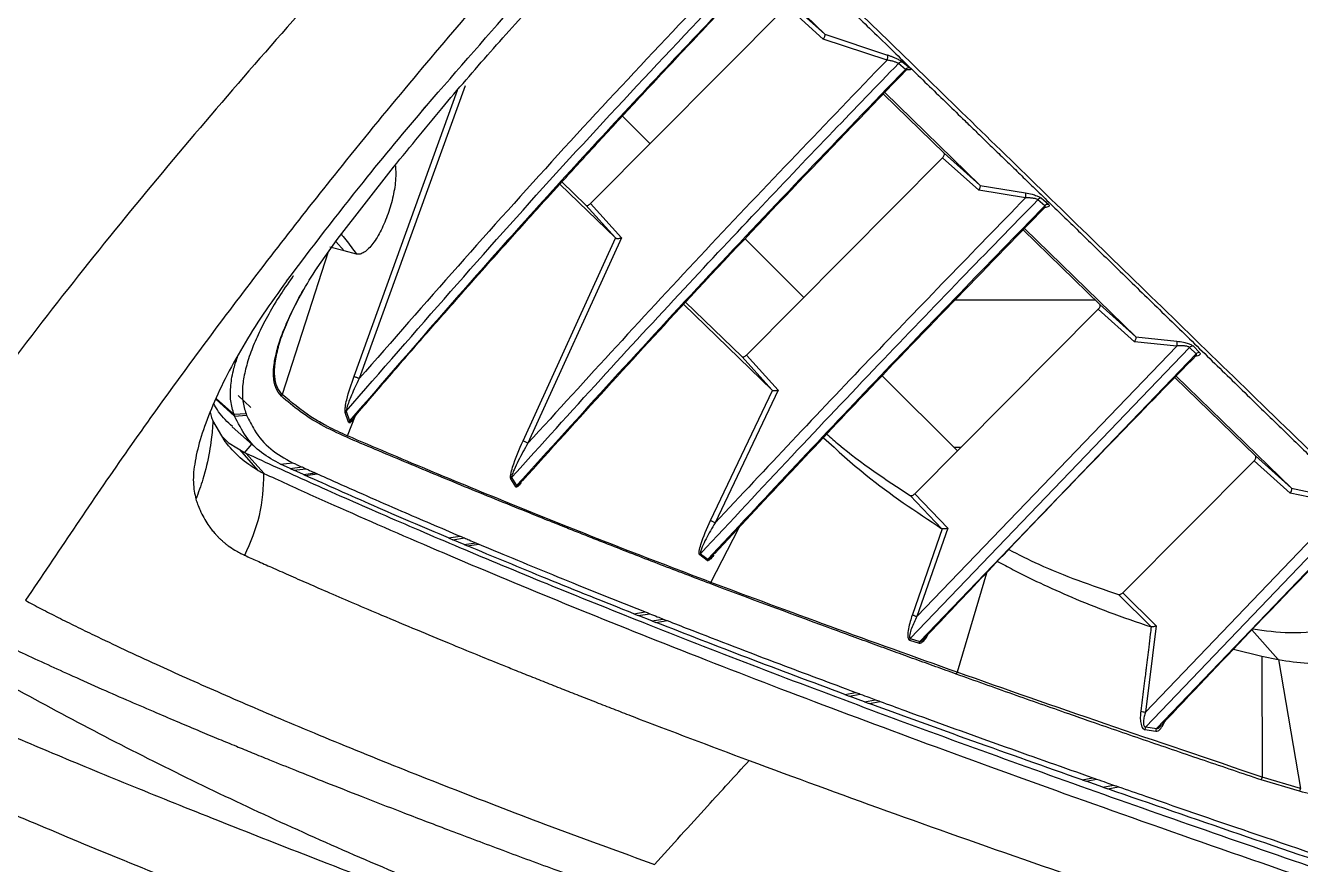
# Model space of a CAD drawing. Extents: x 943 to 1030, y 781 to 934.
# Drawn here: x 954.09 to 959.68, y 870.65 to 874.33 of the extents above; entities that cross this region are included whole.
import ezdxf

# ---------------------------------------------------------------- set-up
doc = ezdxf.new("R2010")
doc.units = 0
doc.header["$MEASUREMENT"] = 0
doc.layers.add('1', color=4, linetype='Continuous')

# ---------------------------------------------------------------- blocks, each defined once
blk = doc.blocks.new('AIRA')
at = {"layer": '1', "color": 3, "linetype": 'Continuous', "lineweight": 25}
for p, q in [((14.1307, 71.4051), (14.417, 71.1261)), ((13.3901, 70.3824), (14.2504, 71.2485)), ((14.2504, 71.2485), (14.4108, 71.1049)), ((14.417, 71.1261), (14.2571, 71.2692)), ((14.6905, 71.0121), (14.4108, 71.1049)), ((14.417, 71.1261), (14.6931, 71.0345)), ((14.7715, 70.9717), (14.7409, 70.9972)), ((14.7601, 71.0033), (14.7906, 70.9779)), ((12.3521, 69.6248), (12.8062, 70.8805)), ((12.8389, 70.8996), (12.3751, 69.6142)), ((14.9406, 70.6043), (14.6747, 70.8629)), ((14.6808, 70.8693), (15.0984, 70.4627)), ((13.5294, 70.7665), (13.651, 70.6449)), ((15.0984, 70.4627), (14.9406, 70.6043)), ((14.0737, 69.7173), (14.934, 70.5835)), ((14.934, 70.5835), (15.0932, 70.4408)), ((12.2774, 70.2241), (12.5254, 70.5422)), ((13.4987, 70.2314), (13.2555, 70.468)), ((13.2642, 70.4776), (13.3693, 70.3753)), ((15.2979, 70.4071), (15.0932, 70.4408)), ((15.0984, 70.4627), (15.0991, 70.4619)), ((15.0991, 70.4619), (15.2983, 70.4292)), ((13.3901, 70.3824), (13.526, 70.2312)), ((15.3825, 70.3725), (15.3524, 70.3991)), ((15.3687, 70.4057), (15.3987, 70.3791)), ((13.3693, 70.3753), (13.4987, 70.2314)), ((15.6242, 69.9393), (15.2874, 70.2669)), ((15.2934, 70.2731), (15.7817, 69.7979)), ((12.1898, 70.1001), (12.2774, 70.2241)), ((12.3082, 70.1755), (12.2719, 70.2164)), ((13.0936, 69.3411), (13.4999, 70.2306)), ((13.526, 70.2312), (13.1149, 69.3299)), ((13.4999, 70.2306), (13.4987, 70.2314)), ((14.0694, 70.2265), (14.3253, 69.9706)), ((12.2391, 70.1699), (12.037, 69.5441)), ((12.3082, 70.1755), (12.2459, 70.1911)), ((12.3633, 70.1605), (12.3082, 70.1755)), ((14.1859, 69.563), (13.7982, 69.9401)), ((13.8069, 69.9496), (14.0529, 69.7104)), ((14.9909, 69.9593), (15.6036, 69.9593)), ((15.7817, 69.7979), (15.6242, 69.9393)), ((14.8128, 69.1082), (15.6176, 69.9185)), ((15.6176, 69.9185), (15.7768, 69.7756)), ((15.9627, 69.7567), (15.7768, 69.7756)), ((15.7817, 69.7979), (15.7825, 69.7968)), ((15.7825, 69.7968), (15.9623, 69.7785)), ((14.0529, 69.7104), (14.1859, 69.563)), ((14.0737, 69.7173), (14.2129, 69.5629)), ((14.7928, 68.4735), (16.0181, 69.7507)), ((15.9627, 69.7567), (14.8217, 68.5695)), ((16.0466, 69.7222), (14.8346, 68.4594)), ((16.0466, 69.7222), (16.0181, 69.7507)), ((16.0335, 69.7571), (16.0621, 69.7286)), ((14.6697, 69.6262), (14.9996, 69.2963)), ((16.3078, 69.2742), (15.9534, 69.619)), ((15.9594, 69.6251), (16.4651, 69.1333)), ((11.8987, 69.4876), (11.8435, 69.5403)), ((13.9161, 68.991), (14.1875, 69.562)), ((14.2129, 69.5629), (13.9361, 68.9804)), ((14.1875, 69.562), (14.1859, 69.563)), ((11.7452, 69.523), (11.828, 69.4496)), ((11.8254, 69.4561), (11.7466, 69.526)), ((11.7204, 69.466), (11.7272, 69.4433)), ((11.7862, 69.338), (11.7328, 69.4295)), ((11.8782, 69.4595), (11.8254, 69.4561)), ((11.8254, 69.4561), (11.828, 69.4496)), ((11.828, 69.4496), (11.8809, 69.4531)), ((11.8782, 69.4595), (11.8809, 69.4531)), ((12.3178, 69.4712), (12.3134, 69.4655)), ((12.3281, 69.4225), (12.3134, 69.4655)), ((12.3178, 69.4712), (12.3324, 69.428)), ((12.3231, 69.3625), (12.3588, 69.4518)), ((11.818, 69.4021), (11.9314, 69.3016)), ((11.8047, 69.3291), (11.7742, 69.3585)), ((11.8716, 69.2886), (11.8047, 69.3291)), ((11.8716, 69.2886), (11.9043, 69.3257)), ((11.8493, 69.3021), (11.93, 69.2111)), ((11.8782, 69.2855), (11.8716, 69.2886)), ((11.8784, 69.2854), (11.9558, 69.198)), ((14.9836, 69.3123), (15.0154, 69.3123)), ((16.4651, 69.1333), (16.3078, 69.2742)), ((12.03, 69.2376), (12.082, 69.2448)), ((12.0718, 69.2186), (12.03, 69.2376)), ((12.0718, 69.2186), (12.1238, 69.2258)), ((12.0718, 69.2186), (12.0882, 69.2113)), ((12.0882, 69.2113), (12.1401, 69.2184)), ((12.1298, 69.1925), (12.0882, 69.2113)), ((15.7256, 68.674), (16.3012, 69.2535)), ((16.3012, 69.2535), (16.4598, 69.1114)), ((12.1298, 69.1925), (12.1817, 69.1997)), ((12.1298, 69.1925), (12.139, 69.1883)), ((12.139, 69.1883), (12.1909, 69.1955)), ((13.0436, 69.1792), (13.04, 69.1744)), ((13.0614, 69.1392), (13.04, 69.1744)), ((13.0436, 69.1792), (13.065, 69.1439)), ((14.7926, 69.1006), (14.9317, 68.9547)), ((14.9571, 68.9566), (14.8128, 69.1082)), ((16.6962, 69.0606), (16.4598, 69.1114)), ((16.4651, 69.1333), (16.4657, 69.1325)), ((16.4657, 69.1325), (16.6976, 69.0826)), ((16.6962, 69.0606), (15.8242, 68.1501)), ((15.8256, 68.0845), (16.747, 69.0477)), ((16.7736, 69.0178), (15.8733, 68.0771)), ((12.7671, 68.9143), (12.8184, 68.9217)), ((13.9173, 68.7192), (14.0397, 68.9579)), ((14.9332, 68.9541), (14.8018, 68.5776)), ((14.9571, 68.9566), (14.8217, 68.5695)), ((14.9332, 68.9541), (14.9317, 68.9547)), ((12.7671, 68.9143), (12.785, 68.9067)), ((12.785, 68.9067), (12.8362, 68.9142)), ((12.8357, 68.8853), (12.785, 68.9067)), ((12.8357, 68.8853), (12.8869, 68.8928)), ((12.8357, 68.8853), (12.8485, 68.8799)), ((12.8485, 68.8799), (12.8997, 68.8874)), ((13.8725, 68.845), (13.8692, 68.84)), ((13.9007, 68.8153), (13.8692, 68.84)), ((13.8725, 68.845), (13.9041, 68.8204)), ((15.1265, 68.7598), (14.9982, 68.3248)), ((15.7067, 68.6657), (15.8496, 68.5237)), ((15.872, 68.5281), (15.7256, 68.674)), ((13.5798, 68.5815), (13.6301, 68.5893)), ((13.5798, 68.5815), (13.599, 68.5739)), ((13.599, 68.5739), (13.6492, 68.5817)), ((13.6584, 68.5504), (13.599, 68.5739)), ((13.6584, 68.5504), (13.7085, 68.5583)), ((13.6584, 68.5504), (13.6757, 68.5437)), ((13.6757, 68.5437), (13.7257, 68.5516)), ((15.872, 68.5281), (15.8242, 68.1501)), ((16.2908, 68.5103), (16.4067, 68.3805)), ((14.7892, 68.4661), (14.8309, 68.4519)), ((14.7928, 68.4735), (14.8346, 68.4594)), ((16.2104, 68.4257), (16.3357, 68.3949)), ((16.3357, 68.3949), (16.3367, 67.8645)), ((16.3357, 68.3949), (16.4067, 68.3805)), ((16.4089, 68.3801), (16.4067, 68.3805)), ((16.4089, 68.3801), (16.5048, 67.8147)), ((14.5054, 68.2273), (14.554, 68.2358)), ((14.5054, 68.2273), (14.5246, 68.2202)), ((14.5246, 68.2202), (14.5732, 68.2287)), ((14.5922, 68.1952), (14.5246, 68.2202)), ((14.5922, 68.1952), (14.6406, 68.2038)), ((14.5922, 68.1952), (14.6122, 68.1879)), ((14.6122, 68.1879), (14.6606, 68.1964)), ((15.8256, 68.0845), (15.8733, 68.0771)), ((15.8898, 68.0881), (15.8943, 68.0933)), ((15.8218, 68.0728), (15.8695, 68.0653)), ((15.5468, 67.852), (15.5933, 67.8614)), ((16.5048, 67.8147), (16.3367, 67.8645)), ((15.5468, 67.852), (15.5637, 67.8461)), ((15.5637, 67.8461), (15.6101, 67.8555)), ((15.6381, 67.82), (15.5637, 67.8461)), ((15.6381, 67.82), (15.6844, 67.8295)), ((15.6381, 67.82), (15.6595, 67.8125)), ((15.6595, 67.8125), (15.7057, 67.822)), ((16.501, 67.8019), (16.3325, 67.852))]:
    blk.add_line(p, q, dxfattribs=at)
at = {"layer": '1', "color": 3, "linetype": 'Continuous', "lineweight": 25, "flags": 128}
blk.add_lwpolyline([(12.2774, 70.2241), (12.2781, 70.2239), (12.2785, 70.224), (12.2787, 70.2243), (12.2787, 70.2248), (12.2786, 70.225)], dxfattribs=at)
at = {"layer": '1', "color": 3, "linetype": 'Continuous', "lineweight": 25}
for centre, radius, start, end in [((14.7557, 70.9842), 0.0196, 76.9789, 138.7384), ((14.7863, 70.9587), 0.0197, 77.4109, 138.719), ((15.3674, 70.3853), 0.0204, 86.4012, 137.4847), ((15.3975, 70.3587), 0.0204, 86.7162, 137.446), ((15.9098, 69.7667), 0.0538, 349.2492, 12.6361), ((16.0332, 69.7362), 0.0209, 89.3585, 136.2962), ((16.0618, 69.7077), 0.0209, 89.2438, 136.2543), ((12.0173, 69.5499), 0.0205, 320.6415, 343.7486), ((12.3454, 69.4134), 0.0196, 131.8443, 152.5057), ((12.303, 69.3689), 0.0211, 322.5157, 342.2559), ((13.8966, 68.7273), 0.0223, 322.5043, 338.4795), ((14.8112, 68.4599), 0.0229, 143.4131, 164.1206), ((14.9756, 68.3304), 0.0232, 323.6654, 345.9705), ((15.8293, 68.2272), 0.0773, 250.6811, 266.2607), ((15.845, 68.0718), 0.0233, 146.8503, 177.5308), ((15.8928, 68.0644), 0.0233, 146.8895, 177.9776), ((16.3122, 67.8658), 0.0245, 325.8243, 357.0714), ((16.4798, 67.8152), 0.025, 327.8534, 358.8775)]:
    blk.add_arc(centre, radius, start, end, dxfattribs=at)
for points, knots in [([(16.7635, 77.6975), (16.438, 77.4073), (15.787, 76.8269), (14.8258, 75.9334), (13.8771, 75.0243), (12.943, 74.0988), (12.0242, 73.1586), (11.1221, 72.2041), (10.236, 71.2375), (9.661, 70.5833), (9.3735, 70.2562)], [0, 0, 0, 0, 0.125, 0.25, 0.375, 0.5, 0.625, 0.75, 0.875, 1, 1, 1, 1]), ([(17.9126, 76.6519), (17.5918, 76.4092), (16.9535, 75.9263), (16.0442, 75.1453), (15.1613, 74.3457), (14.3049, 73.5215), (13.474, 72.6841), (12.6644, 71.8362), (11.8848, 70.9679), (11.1301, 70.0685), (10.6622, 69.4397), (10.4269, 69.1234)], [0, 0, 0, 0, 0.113392, 0.225638, 0.337341, 0.448782, 0.560233, 0.669481, 0.778832, 0.888788, 1, 1, 1, 1]), ([(18.3969, 76.174), (18.2652, 76.0854), (17.9989, 75.9062), (17.6017, 75.6241), (17.2018, 75.3284), (16.8001, 75.0184), (16.4085, 74.7031), (15.9602, 74.3274), (15.4514, 73.88), (14.8696, 73.339), (14.355, 72.834), (13.9157, 72.3844), (13.5603, 72.0082), (13.2221, 71.6376), (12.9012, 71.2732), (12.5878, 70.9043), (12.2149, 70.4484), (11.7912, 69.9015), (11.3335, 69.273), (11.0502, 68.8492), (10.9105, 68.6404)], [0, 0, 0, 0, 0.044709, 0.090349, 0.13691, 0.184379, 0.232745, 0.277954, 0.348418, 0.422679, 0.500679, 0.550525, 0.598903, 0.645795, 0.691185, 0.735062, 0.781563, 0.856423, 0.929252, 1, 1, 1, 1]), ([(18.517, 69.9785), (18.4803, 70.0143), (18.4139, 70.0793), (18.3262, 70.1651), (18.2596, 70.2301), (18.2137, 70.2749), (18.1866, 70.3014), (18.1612, 70.3261), (18.131, 70.3557), (18.091, 70.3947), (18.0513, 70.4335), (18.0061, 70.4775), (17.959, 70.5235), (17.9068, 70.5744), (17.8519, 70.6279), (17.7892, 70.6891), (17.7229, 70.7538), (17.6456, 70.8291), (17.5612, 70.9113), (17.4704, 70.9997), (17.3742, 71.0933), (17.278, 71.1869), (17.1805, 71.2817), (17.0842, 71.3754), (16.9874, 71.4695), (16.8868, 71.5673), (16.7857, 71.6654), (16.6778, 71.7701), (16.5673, 71.8774), (16.4559, 71.9854), (16.3468, 72.0911), (16.2401, 72.1943), (16.0719, 72.3571), (15.8427, 72.5784), (15.6631, 72.7511), (15.5716, 72.8391)], [0, 0, 0, 0, 0.031102, 0.056282, 0.075541, 0.088878, 0.096293, 0.099337, 0.111164, 0.122963, 0.134733, 0.146474, 0.1633, 0.177064, 0.193684, 0.213162, 0.234458, 0.254875, 0.284974, 0.313681, 0.340995, 0.377161, 0.406953, 0.436616, 0.472631, 0.504105, 0.538698, 0.576408, 0.616164, 0.655115, 0.695362, 0.734534, 0.772763, 0.884269, 1, 1, 1, 1]), ([(18.5107, 69.9593), (18.3649, 70.1024), (18.0732, 70.3886), (17.6624, 70.7907), (17.2689, 71.1745), (16.8932, 71.5391), (16.533, 71.8875), (16.1894, 72.2189), (15.8635, 72.5323), (15.666, 72.7218), (15.5672, 72.8166)], [0, 0, 0, 0, 0.124992, 0.249991, 0.374994, 0.500001, 0.625009, 0.750013, 0.875011, 1, 1, 1, 1]), ([(12.6693, 70.8112), (12.9466, 71.1298), (13.5013, 71.7671), (14.0916, 72.3715), (14.3868, 72.6738)], [0, 0, 0, 0, 0.499989, 1, 1, 1, 1]), ([(14.1447, 71.5539), (13.8431, 71.2366), (13.2398, 70.6021), (12.6634, 69.9435), (12.3751, 69.6142)], [0, 0, 0, 0, 0.49994, 1, 1, 1, 1]), ([(12.3178, 69.4712), (12.6224, 69.8215), (13.2316, 70.5221), (13.8715, 71.1955), (14.1914, 71.5321)], [0, 0, 0, 0, 0.500027, 1, 1, 1, 1]), ([(14.2219, 71.5071), (14.0066, 71.281), (13.576, 70.8286), (12.945, 70.1362), (12.5366, 69.6641), (12.3324, 69.428)], [0, 0, 0, 0, 0.333307, 0.666645, 1, 1, 1, 1]), ([(12.3488, 69.4402), (12.3983, 69.498), (12.4997, 69.6165), (12.6482, 69.7872), (12.7871, 69.9455), (12.9078, 70.0817), (13.0099, 70.1961), (13.0963, 70.2923), (13.1849, 70.3904), (13.2908, 70.507), (13.4265, 70.6553), (13.5895, 70.8318), (13.7801, 71.036), (13.9943, 71.263), (14.1458, 71.4211), (14.2238, 71.5024)], [0, 0, 0, 0, 0.082003, 0.167883, 0.243471, 0.308766, 0.36377, 0.408482, 0.44795, 0.505974, 0.578065, 0.664221, 0.76444, 0.878724, 1, 1, 1, 1]), ([(14.248, 71.5065), (14.2641, 71.491), (14.2976, 71.4585), (14.3514, 71.4065), (14.4107, 71.349), (14.476, 71.2858), (14.5473, 71.2167), (14.6288, 71.1376), (14.7129, 71.0561), (14.7976, 70.9739), (14.8767, 70.897), (14.9546, 70.8214), (15.0204, 70.7575), (15.0747, 70.7048), (15.1203, 70.6606), (15.1688, 70.6135), (15.2203, 70.5635), (15.275, 70.5105), (15.3584, 70.4296), (15.4698, 70.3215), (15.618, 70.1775), (15.7781, 70.0219), (15.951, 69.8535), (16.1265, 69.6826), (16.265, 69.5477), (16.3651, 69.4503), (16.4278, 69.3892), (16.4929, 69.3258), (16.5604, 69.26), (16.6304, 69.1919), (16.6881, 69.1356), (16.7326, 69.0922), (16.7704, 69.0554), (16.8209, 69.0061), (16.8897, 68.9391), (16.975, 68.856), (17.0771, 68.7563), (17.1519, 68.6835), (17.192, 68.6444)], [0, 0, 0, 0, 0.020725, 0.043459, 0.068203, 0.094956, 0.123719, 0.154491, 0.191833, 0.221797, 0.251605, 0.281257, 0.308509, 0.323986, 0.340419, 0.35781, 0.376156, 0.395459, 0.415718, 0.463883, 0.511317, 0.567458, 0.624789, 0.681766, 0.736941, 0.755717, 0.775071, 0.795005, 0.815518, 0.83661, 0.858281, 0.867298, 0.876345, 0.891857, 0.911979, 0.93671, 0.96605, 1, 1, 1, 1]), ([(14.2705, 71.5111), (14.3687, 71.4157), (14.5652, 71.2251), (14.889, 70.9096), (15.2307, 70.5764), (15.5898, 70.2268), (15.9647, 69.8614), (16.3588, 69.4782), (16.7714, 69.0779), (17.0645, 68.7932), (17.211, 68.6508)], [0, 0, 0, 0, 0.124988, 0.249985, 0.374989, 0.499998, 0.625005, 0.750009, 0.875008, 1, 1, 1, 1]), ([(12.5254, 70.5422), (12.6002, 70.6339), (12.7435, 70.8099), (12.9632, 71.0649), (13.1096, 71.2263), (13.1829, 71.307)], [0, 0, 0, 0, 0.352414, 0.676106, 1, 1, 1, 1]), ([(14.417, 71.1261), (14.4174, 71.1252), (14.4181, 71.1234), (14.4171, 71.1181), (14.4147, 71.1117), (14.4122, 71.1073), (14.4108, 71.1049)], [0, 0, 0, 0, 0.251719, 0.500573, 0.73882, 1, 1, 1, 1]), ([(13.0436, 69.1792), (13.1735, 69.3234), (13.4237, 69.6014), (13.7901, 69.9979), (14.1305, 70.3607), (14.4443, 70.6903), (14.6453, 70.8983), (14.7409, 70.9972)], [0, 0, 0, 0, 0.234114, 0.451177, 0.651175, 0.834112, 1, 1, 1, 1]), ([(14.6905, 71.0121), (14.4241, 70.7354), (13.8911, 70.1817), (13.3736, 69.6138), (13.1149, 69.3299)], [0, 0, 0, 0, 0.499948, 1, 1, 1, 1]), ([(14.6905, 71.0121), (14.6909, 71.0134), (14.6918, 71.0159), (14.6931, 71.0207), (14.6941, 71.0261), (14.6942, 71.0305), (14.6938, 71.0332), (14.6933, 71.0341), (14.6931, 71.0345)], [0, 0, 0, 0, 0.136444, 0.266535, 0.5, 0.733465, 0.863556, 1, 1, 1, 1]), ([(14.7409, 70.9972), (14.7398, 70.9979), (14.7377, 70.9993), (14.7309, 71.0023), (14.7202, 71.0061), (14.7054, 71.01), (14.6955, 71.0114), (14.6905, 71.0121)], [0, 0, 0, 0, 0.1172156, 0.2380957, 0.4885226, 0.7447892, 1, 1, 1, 1]), ([(14.6931, 71.0345), (14.6974, 71.033), (14.7056, 71.0303), (14.7139, 71.0269), (14.7178, 71.0254)], [0, 0, 0, 0, 0.526912, 1, 1, 1, 1]), ([(14.7178, 71.0254), (14.7183, 71.0252), (14.7259, 71.0222), (14.7387, 71.0163), (14.7528, 71.0088), (14.7579, 71.005), (14.7601, 71.0033)], [0, 0, 0, 0, 0.026162, 0.422583, 0.746681, 1, 1, 1, 1]), ([(14.7715, 70.9717), (14.4825, 70.6714), (13.9043, 70.0707), (13.3448, 69.4529), (13.065, 69.1439)], [0, 0, 0, 0, 0.499975, 1, 1, 1, 1]), ([(13.0914, 69.1657), (13.3363, 69.4365), (13.8883, 70.0468), (14.4589, 70.6399), (14.7763, 70.9697)], [0, 0, 0, 0, 0.443821, 1, 1, 1, 1]), ([(14.7716, 70.9658), (14.7726, 70.9664), (14.7743, 70.9675), (14.7738, 70.9696), (14.7723, 70.971), (14.7715, 70.9717)], [0, 0, 0, 0, 0.409972, 0.708574, 1, 1, 1, 1]), ([(14.7906, 70.9779), (14.7924, 70.9761), (14.7958, 70.9725), (14.7933, 70.9695), (14.7863, 70.9689), (14.7795, 70.9693), (14.7757, 70.97), (14.7752, 70.9701)], [0, 0, 0, 0, 0.264439, 0.502114, 0.788799, 0.973968, 1, 1, 1, 1]), ([(12.0562, 70.042), (12.167, 70.1879), (12.3649, 70.4485), (12.5763, 70.7004), (12.6693, 70.8112)], [0, 0, 0, 0, 0.5599665, 1, 1, 1, 1]), ([(12.6672, 70.8114), (12.6642, 70.8079), (12.6583, 70.8009), (12.6524, 70.7939), (12.6495, 70.7904)], [0, 0, 0, 0, 0.499998, 1, 1, 1, 1]), ([(14.934, 70.5835), (14.9357, 70.5854), (14.9391, 70.5893), (14.9419, 70.5954), (14.9429, 70.6009), (14.9414, 70.6031), (14.9406, 70.6043)], [0, 0, 0, 0, 0.246023, 0.493961, 0.744396, 1, 1, 1, 1]), ([(12.5337, 70.5482), (12.5347, 70.5298), (12.5368, 70.4894), (12.5246, 70.4146), (12.5024, 70.3364), (12.4715, 70.2632), (12.4349, 70.2029), (12.4031, 70.1712), (12.3791, 70.159), (12.3686, 70.16), (12.3633, 70.1605)], [0, 0, 0, 0, 0.117067, 0.256337, 0.39978, 0.547328, 0.697317, 0.849186, 0.92483, 1, 1, 1, 1]), ([(12.5254, 70.5422), (12.5259, 70.5421), (12.5267, 70.5418), (12.5268, 70.5422), (12.5262, 70.5429), (12.5261, 70.543)], [0, 0, 0, 0, 0.458226, 0.935311, 1, 1, 1, 1]), ([(15.0991, 70.4619), (15.0992, 70.461), (15.0995, 70.4592), (15.0986, 70.4542), (15.0964, 70.4478), (15.0944, 70.4433), (15.0932, 70.4408)], [0, 0, 0, 0, 0.226459, 0.486424, 0.708728, 1, 1, 1, 1]), ([(13.3693, 70.3753), (13.3705, 70.3746), (13.3727, 70.3732), (13.3783, 70.3743), (13.3844, 70.3772), (13.3882, 70.3806), (13.3901, 70.3824)], [0, 0, 0, 0, 0.253018, 0.50495, 0.751696, 1, 1, 1, 1]), ([(13.8725, 68.845), (14.0058, 68.9882), (14.2647, 69.2664), (14.6456, 69.6678), (15.0055, 70.0427), (15.2393, 70.283), (15.3524, 70.3991)], [0, 0, 0, 0, 0.273503, 0.531333, 0.773495, 1, 1, 1, 1]), ([(15.2979, 70.4071), (15.0688, 70.1713), (14.6107, 69.6997), (14.1609, 69.2202), (13.9361, 68.9804)], [0, 0, 0, 0, 0.4999645, 1, 1, 1, 1]), ([(15.2979, 70.4071), (15.2983, 70.4096), (15.2991, 70.4143), (15.2995, 70.4208), (15.2994, 70.4262), (15.2987, 70.4282), (15.2983, 70.4292)], [0, 0, 0, 0, 0.265117, 0.5, 0.734883, 1, 1, 1, 1]), ([(15.3524, 70.3991), (15.3513, 70.3998), (15.349, 70.4013), (15.3417, 70.4038), (15.3299, 70.4061), (15.314, 70.4076), (15.3033, 70.4073), (15.2979, 70.4071)], [0, 0, 0, 0, 0.114007, 0.23251, 0.480975, 0.73901, 1, 1, 1, 1]), ([(15.2983, 70.4292), (15.308, 70.4274), (15.3251, 70.4241), (15.3468, 70.4172), (15.3614, 70.411), (15.3664, 70.4073), (15.3687, 70.4057)], [0, 0, 0, 0, 0.344175, 0.614013, 0.826356, 1, 1, 1, 1]), ([(15.3987, 70.3791), (15.3999, 70.3778), (15.4023, 70.3752), (15.4021, 70.3713), (15.3974, 70.3678), (15.3898, 70.3655), (15.383, 70.3652), (15.381, 70.3651)], [0, 0, 0, 0, 0.168579, 0.342818, 0.614788, 0.887154, 1, 1, 1, 1]), ([(15.3825, 70.3725), (15.1336, 70.1162), (14.6357, 69.6037), (14.1479, 69.0815), (13.9041, 68.8204)], [0, 0, 0, 0, 0.499983, 1, 1, 1, 1]), ([(13.9339, 68.8451), (14.1454, 69.0718), (14.624, 69.5846), (15.1128, 70.0879), (15.3855, 70.3686)], [0, 0, 0, 0, 0.442047, 1, 1, 1, 1]), ([(15.3808, 70.3646), (15.3821, 70.3656), (15.3844, 70.3673), (15.3846, 70.3701), (15.3832, 70.3717), (15.3825, 70.3725)], [0, 0, 0, 0, 0.40772, 0.708777, 1, 1, 1, 1]), ([(12.2935, 70.2512), (12.3009, 70.2421), (12.3254, 70.2119), (12.3478, 70.1817), (12.3633, 70.1605)], [0, 0, 0, 0, 0.302184, 1, 1, 1, 1]), ([(13.4999, 70.2306), (13.5011, 70.2302), (13.5036, 70.2295), (13.5099, 70.2293), (13.5177, 70.2298), (13.5231, 70.2307), (13.526, 70.2312)], [0, 0, 0, 0, 0.213537, 0.458639, 0.711745, 1, 1, 1, 1]), ([(12.0157, 69.7448), (12.0158, 69.7453), (12.0205, 69.7668), (12.0394, 69.818), (12.0741, 69.8996), (12.1234, 69.9947), (12.1668, 70.0637), (12.1898, 70.1001)], [0, 0, 0, 0, 0.0048956, 0.2298987, 0.4643241, 0.7174251, 1, 1, 1, 1]), ([(12.1898, 70.1001), (12.1903, 70.1003), (12.1914, 70.1006), (12.1921, 70.1016), (12.1922, 70.1031), (12.1916, 70.1044), (12.1913, 70.1051)], [0, 0, 0, 0, 0.251034, 0.505101, 0.756532, 1, 1, 1, 1]), ([(12.0562, 70.042), (12.0213, 69.9937), (11.9516, 69.8973), (11.8614, 69.7524), (11.7844, 69.6121), (11.723, 69.4793), (11.6784, 69.3571), (11.6519, 69.2485), (11.6429, 69.1544), (11.653, 69.1076), (11.6581, 69.0841)], [0, 0, 0, 0, 0.12428, 0.248247, 0.372115, 0.496165, 0.620695, 0.746003, 0.872376, 1, 1, 1, 1]), ([(12.0803, 70.0585), (12.0603, 70.0295), (12.0203, 69.9716), (11.9703, 69.8863), (11.9292, 69.805), (11.8968, 69.7266), (11.8743, 69.6534), (11.8615, 69.5809), (11.8611, 69.514), (11.8725, 69.4776), (11.8782, 69.4595)], [0, 0, 0, 0, 0.1104571, 0.2209407, 0.3311239, 0.4413678, 0.5632176, 0.6851605, 0.8424955, 1, 1, 1, 1]), ([(12.085, 70.065), (12.0845, 70.0644), (12.0837, 70.0632), (12.0821, 70.061), (12.081, 70.0594), (12.0803, 70.0585)], [0, 0, 0, 0, 0.280676, 0.56135, 1, 1, 1, 1]), ([(12.0201, 69.7515), (12.0201, 69.7516), (12.0249, 69.7747), (12.046, 69.8302), (12.0812, 69.9129), (12.1133, 69.9719), (12.1285, 69.9998)], [0, 0, 0, 0, 0.00033, 0.345823, 0.691104, 1, 1, 1, 1]), ([(15.6176, 69.9185), (15.6193, 69.9204), (15.6227, 69.9243), (15.6255, 69.9304), (15.6264, 69.936), (15.6249, 69.9382), (15.6242, 69.9393)], [0, 0, 0, 0, 0.245218, 0.492634, 0.743521, 1, 1, 1, 1]), ([(15.7825, 69.7968), (15.7826, 69.796), (15.7828, 69.7941), (15.7819, 69.7891), (15.7799, 69.7827), (15.7779, 69.7782), (15.7768, 69.7756)], [0, 0, 0, 0, 0.224117, 0.48317, 0.706063, 1, 1, 1, 1]), ([(15.9623, 69.7785), (15.972, 69.7772), (15.9894, 69.7749), (16.0114, 69.7688), (16.0263, 69.7628), (16.0313, 69.7589), (16.0335, 69.7571)], [0, 0, 0, 0, 0.34301, 0.612848, 0.825423, 1, 1, 1, 1]), ([(11.8254, 69.4561), (11.8196, 69.4752), (11.8085, 69.5117), (11.8098, 69.5812), (11.8203, 69.6481), (11.8363, 69.696), (11.8426, 69.7149)], [0, 0, 0, 0, 0.303336, 0.580606, 0.834977, 1, 1, 1, 1]), ([(12.0331, 69.5368), (12.0237, 69.5485), (12.0056, 69.571), (11.9974, 69.6225), (11.9999, 69.6795), (12.0106, 69.7236), (12.0157, 69.7448)], [0, 0, 0, 0, 0.2824347, 0.5422071, 0.7800413, 1, 1, 1, 1]), ([(12.037, 69.5441), (12.0286, 69.5543), (12.0118, 69.5745), (12.0021, 69.622), (12.0031, 69.6798), (12.0145, 69.7276), (12.0201, 69.7515)], [0, 0, 0, 0, 0.250208, 0.500375, 0.7504, 1, 1, 1, 1]), ([(14.0529, 69.7104), (14.054, 69.7097), (14.0563, 69.7083), (14.0618, 69.7093), (14.068, 69.7122), (14.0718, 69.7156), (14.0737, 69.7173)], [0, 0, 0, 0, 0.2550997, 0.5080984, 0.7535737, 1, 1, 1, 1]), ([(14.8593, 68.4785), (15.0334, 68.6626), (15.4266, 69.0783), (15.8258, 69.4884), (16.0482, 69.7169)], [0, 0, 0, 0, 0.442718, 1, 1, 1, 1]), ([(16.0181, 69.7507), (16.0171, 69.7515), (16.0149, 69.7531), (16.0075, 69.7556), (15.9954, 69.7575), (15.9791, 69.7582), (15.9682, 69.7572), (15.9627, 69.7567)], [0, 0, 0, 0, 0.11278, 0.230197, 0.477731, 0.736593, 1, 1, 1, 1]), ([(16.0437, 69.713), (16.0452, 69.7142), (16.0478, 69.7162), (16.0485, 69.7195), (16.0472, 69.7213), (16.0466, 69.7222)], [0, 0, 0, 0, 0.406819, 0.7094, 1, 1, 1, 1]), ([(16.0621, 69.7286), (16.0631, 69.7273), (16.0654, 69.7245), (16.0647, 69.7199), (16.0592, 69.7157), (16.0522, 69.7129), (16.0468, 69.7123), (16.0461, 69.7123)], [0, 0, 0, 0, 0.181097, 0.370289, 0.66527, 0.960287, 1, 1, 1, 1]), ([(12.3134, 69.4655), (12.3131, 69.4668), (12.3125, 69.4694), (12.3123, 69.4773), (12.3142, 69.4943), (12.3249, 69.5454), (12.3403, 69.5902), (12.3521, 69.6248)], [0, 0, 0, 0, 0.036245, 0.076484, 0.174703, 0.363425, 1, 1, 1, 1]), ([(12.3751, 69.6142), (12.3632, 69.5899), (12.3426, 69.548), (12.3241, 69.5001), (12.3177, 69.4761), (12.3178, 69.4721), (12.3178, 69.4712)], [0, 0, 0, 0, 0.514339, 0.889573, 0.974537, 1, 1, 1, 1]), ([(12.3751, 69.6142), (12.3738, 69.6146), (12.3713, 69.6153), (12.3665, 69.6171), (12.361, 69.6194), (12.3564, 69.6217), (12.3535, 69.6235), (12.3526, 69.6244), (12.3521, 69.6248)], [0, 0, 0, 0, 0.136703, 0.266941, 0.499996, 0.733056, 0.863295, 1, 1, 1, 1]), ([(12.3198, 69.3561), (12.2815, 69.3738), (12.2083, 69.4078), (12.1133, 69.4684), (12.0599, 69.514), (12.0331, 69.5368)], [0, 0, 0, 0, 0.352229, 0.675463, 1, 1, 1, 1]), ([(12.3231, 69.3625), (12.2937, 69.3758), (12.2593, 69.3915), (12.2066, 69.42), (12.1343, 69.4622), (12.0772, 69.5103), (12.037, 69.5441)], [0, 0, 0, 0, 0.268563, 0.314257, 0.516889, 1, 1, 1, 1]), ([(14.1875, 69.562), (14.1887, 69.5617), (14.1912, 69.5612), (14.1974, 69.5611), (14.2049, 69.5616), (14.2102, 69.5624), (14.2129, 69.5629)], [0, 0, 0, 0, 0.219555, 0.459519, 0.720358, 1, 1, 1, 1]), ([(11.8188, 69.4034), (11.7968, 69.4233), (11.7644, 69.4526), (11.7433, 69.4917), (11.7366, 69.5043)], [0, 0, 0, 0, 0.678744, 1, 1, 1, 1]), ([(11.7328, 69.4295), (11.7326, 69.4246), (11.7318, 69.4105), (11.7297, 69.3829), (11.7255, 69.3426), (11.7145, 69.2706), (11.6941, 69.1821), (11.6689, 69.1134), (11.6581, 69.0841)], [0, 0, 0, 0, 0.04192, 0.120359, 0.235264, 0.38663, 0.738334, 1, 1, 1, 1]), ([(11.7272, 69.4433), (11.7282, 69.4407), (11.73, 69.436), (11.7319, 69.4315), (11.7328, 69.4295)], [0, 0, 0, 0, 0.56, 1, 1, 1, 1]), ([(12.03, 69.2376), (12.0009, 69.2536), (11.9421, 69.2858), (11.8747, 69.3568), (11.8436, 69.4185), (11.828, 69.4496)], [0, 0, 0, 0, 0.327501, 0.660575, 1, 1, 1, 1]), ([(11.8809, 69.4531), (11.8917, 69.4309), (11.9195, 69.3743), (11.9823, 69.3001), (12.0486, 69.2633), (12.082, 69.2448)], [0, 0, 0, 0, 0.2427149, 0.6195599, 1, 1, 1, 1]), ([(12.3324, 69.428), (12.3325, 69.4274), (12.3328, 69.4262), (12.3342, 69.4258), (12.3359, 69.4265), (12.3372, 69.4274), (12.3379, 69.428)], [0, 0, 0, 0, 0.238404, 0.477717, 0.731254, 1, 1, 1, 1]), ([(12.3531, 69.4451), (12.3489, 69.4379), (12.3434, 69.4282), (12.3377, 69.4229), (12.3363, 69.4216)], [0, 0, 0, 0, 0.74771, 1, 1, 1, 1]), ([(12.3379, 69.428), (12.3409, 69.4308), (12.3445, 69.4343), (12.348, 69.4395), (12.3486, 69.4404)], [0, 0, 0, 0, 0.822499, 1, 1, 1, 1]), ([(12.3363, 69.4216), (12.3351, 69.4208), (12.3328, 69.4191), (12.3298, 69.4192), (12.3286, 69.4214), (12.3281, 69.4225)], [0, 0, 0, 0, 0.347939, 0.68125, 1, 1, 1, 1]), ([(14.4268, 69.3701), (14.4443, 69.3546), (14.5569, 69.2548), (14.6847, 69.1712), (14.7926, 69.1006)], [0, 0, 0, 0, 0.155807, 1, 1, 1, 1]), ([(11.93, 69.211), (11.9029, 69.2281), (11.8486, 69.2624), (11.807, 69.3128), (11.7862, 69.338)], [0, 0, 0, 0, 0.499609, 1, 1, 1, 1]), ([(13.9142, 68.7138), (13.8412, 68.7416), (13.6938, 68.7977), (13.5287, 68.862), (13.4127, 68.9077), (13.3444, 68.9347), (13.2744, 68.9625), (13.1959, 68.9939), (13.0466, 69.0539), (12.8328, 69.141), (12.5678, 69.2509), (12.4031, 69.3207), (12.3198, 69.3561)], [0, 0, 0, 0, 0.120873, 0.244065, 0.284059, 0.324432, 0.365184, 0.409718, 0.466942, 0.640184, 0.817851, 1, 1, 1, 1]), ([(13.9173, 68.7192), (13.7675, 68.7763), (13.468, 68.8907), (13.0554, 69.0563), (12.6687, 69.2153), (12.4383, 69.3134), (12.3231, 69.3625)], [0, 0, 0, 0, 0.250004, 0.500005, 0.750004, 1, 1, 1, 1]), ([(13.04, 69.1744), (13.0396, 69.1753), (13.0388, 69.1772), (13.0384, 69.1834), (13.0403, 69.1992), (13.0554, 69.254), (13.0767, 69.3027), (13.0936, 69.3411)], [0, 0, 0, 0, 0.028178, 0.059237, 0.135722, 0.317074, 1, 1, 1, 1]), ([(13.1149, 69.3299), (13.1002, 69.3045), (13.0784, 69.2666), (13.0566, 69.2206), (13.0474, 69.1979), (13.0441, 69.1872), (13.0433, 69.1825), (13.0433, 69.1803), (13.0435, 69.1796), (13.0436, 69.1792)], [0, 0, 0, 0, 0.513589, 0.767231, 0.89027, 0.948374, 0.975294, 0.987946, 1, 1, 1, 1]), ([(13.1149, 69.3299), (13.1126, 69.3308), (13.1083, 69.3327), (13.1021, 69.3358), (13.0968, 69.3388), (13.0947, 69.3403), (13.0936, 69.3411)], [0, 0, 0, 0, 0.265116, 0.499997, 0.734882, 1, 1, 1, 1]), ([(14.4119, 69.3543), (14.4732, 69.2984), (14.6339, 69.1519), (14.8179, 69.03), (14.9317, 68.9547)], [0, 0, 0, 0, 0.381455, 1, 1, 1, 1]), ([(16.7594, 67.3989), (16.5691, 67.4642), (16.1857, 67.5958), (15.636, 67.789), (15.1015, 67.9808), (14.5864, 68.1703), (14.0898, 68.3581), (13.6259, 68.5393), (13.1994, 68.7113), (12.8163, 68.8706), (12.4699, 69.0193), (12.1562, 69.1579), (11.9698, 69.2434), (11.8782, 69.2855)], [0, 0, 0, 0, 0.091503, 0.184255, 0.278388, 0.373689, 0.469634, 0.56825, 0.660208, 0.749357, 0.835644, 0.919152, 1, 1, 1, 1]), ([(16.3012, 69.2535), (16.3029, 69.2554), (16.3063, 69.2593), (16.3091, 69.2654), (16.31, 69.2709), (16.3086, 69.2731), (16.3078, 69.2742)], [0, 0, 0, 0, 0.246544, 0.494649, 0.744941, 1, 1, 1, 1]), ([(11.93, 69.2111), (11.9348, 69.2085), (11.9433, 69.2039), (11.952, 69.1998), (11.9558, 69.198)], [0, 0, 0, 0, 0.559999, 1, 1, 1, 1]), ([(12.082, 69.2448), (12.0876, 69.2423), (12.0973, 69.2379), (12.1113, 69.2315), (12.1196, 69.2277), (12.1238, 69.2258)], [0, 0, 0, 0, 0.403251, 0.701625, 1, 1, 1, 1]), ([(12.1238, 69.2258), (12.1258, 69.2249), (12.1313, 69.2225), (12.1367, 69.22), (12.1401, 69.2184)], [0, 0, 0, 0, 0.375703, 1, 1, 1, 1]), ([(12.1401, 69.2184), (12.1458, 69.2159), (12.1596, 69.2096), (12.1735, 69.2034), (12.1817, 69.1997)], [0, 0, 0, 0, 0.413603, 1, 1, 1, 1]), ([(11.8724, 68.8381), (11.8978, 68.8956), (11.9486, 69.0108), (11.954, 69.1353), (11.9567, 69.1976)], [0, 0, 0, 0, 0.499998, 1, 1, 1, 1]), ([(11.9558, 69.198), (11.956, 69.1979), (11.9563, 69.1978), (11.9566, 69.1977), (11.9567, 69.1976)], [0, 0, 0, 0, 0.559928, 1, 1, 1, 1]), ([(11.9567, 69.1976), (12.0232, 69.1672), (12.2228, 69.0758), (12.5912, 68.9133), (13.0773, 68.7072), (13.6081, 68.4913), (14.1769, 68.269), (14.7828, 68.041), (15.4254, 67.8069), (16.1049, 67.566), (16.5905, 67.3991), (16.8333, 67.3156)], [0, 0, 0, 0, 0.059176, 0.177548, 0.296142, 0.41451, 0.533071, 0.649435, 0.765798, 0.882899, 1, 1, 1, 1]), ([(12.7671, 68.9143), (12.6554, 68.962), (12.4336, 69.0567), (12.2367, 69.1447), (12.139, 69.1883)], [0, 0, 0, 0, 0.503526, 1, 1, 1, 1]), ([(12.1817, 69.1997), (12.1832, 69.199), (12.1863, 69.1976), (12.1894, 69.1962), (12.1909, 69.1955)], [0, 0, 0, 0, 0.5, 1, 1, 1, 1]), ([(12.1909, 69.1955), (12.2145, 69.185), (12.3321, 69.1322), (12.5364, 69.0421), (12.7313, 68.9589), (12.8184, 68.9217)], [0, 0, 0, 0, 0.121422, 0.607164, 1, 1, 1, 1]), ([(13.0858, 69.1559), (13.083, 69.1525), (13.0779, 69.1463), (13.0707, 69.1398), (13.0657, 69.1372), (13.0627, 69.1376), (13.0618, 69.1387), (13.0614, 69.1392)], [0, 0, 0, 0, 0.326217, 0.590686, 0.812019, 0.907472, 1, 1, 1, 1]), ([(13.065, 69.1439), (13.0651, 69.1437), (13.0655, 69.1431), (13.0667, 69.1428), (13.0696, 69.1438), (13.0779, 69.1505), (13.0848, 69.1599), (13.09, 69.167)], [0, 0, 0, 0, 0.043633, 0.087871, 0.181587, 0.389614, 1, 1, 1, 1]), ([(13.065, 69.1439), (13.0643, 69.1432), (13.0629, 69.1417), (13.0619, 69.1401), (13.0614, 69.1392)], [0, 0, 0, 0, 0.5088407, 1, 1, 1, 1]), ([(14.7926, 69.1006), (14.7939, 69.1002), (14.7963, 69.0992), (14.8017, 69.1005), (14.8074, 69.1034), (14.811, 69.1066), (14.8128, 69.1082)], [0, 0, 0, 0, 0.25559, 0.508855, 0.754131, 1, 1, 1, 1]), ([(16.4657, 69.1325), (16.4659, 69.1316), (16.4663, 69.1297), (16.4653, 69.1246), (16.4631, 69.1183), (16.461, 69.1139), (16.4598, 69.1114)], [0, 0, 0, 0, 0.240972, 0.494838, 0.716752, 1, 1, 1, 1]), ([(11.6581, 69.0841), (11.6605, 69.077), (11.6661, 69.0604), (11.6773, 69.0332), (11.6922, 69.0032), (11.7093, 68.9752), (11.7254, 68.953), (11.7383, 68.9373), (11.7487, 68.9258), (11.7579, 68.9163), (11.7676, 68.9069), (11.7779, 68.8978), (11.7886, 68.8889), (11.8053, 68.8761), (11.826, 68.8623), (11.8485, 68.8496), (11.8626, 68.8426), (11.8694, 68.8394), (11.8715, 68.8385), (11.8722, 68.8382), (11.8724, 68.8381)], [0, 0, 0, 0, 0.061606, 0.144909, 0.249937, 0.35398, 0.437293, 0.499852, 0.539664, 0.580223, 0.621526, 0.663573, 0.70636, 0.749887, 0.855204, 0.931965, 0.980218, 0.993666, 0.997723, 1, 1, 1, 1]), ([(13.8692, 68.84), (13.8686, 68.8406), (13.8674, 68.8419), (13.8661, 68.8471), (13.8669, 68.8615), (13.8801, 68.9119), (13.9003, 68.9563), (13.9161, 68.991)], [0, 0, 0, 0, 0.029455, 0.060748, 0.136341, 0.324707, 1, 1, 1, 1]), ([(13.9361, 68.9804), (13.9224, 68.9574), (13.9019, 68.923), (13.8819, 68.8812), (13.8739, 68.8606), (13.8714, 68.8511), (13.8713, 68.8472), (13.8718, 68.8456), (13.8723, 68.8452), (13.8725, 68.845)], [0, 0, 0, 0, 0.516783, 0.77113, 0.893488, 0.950196, 0.975978, 0.988142, 1, 1, 1, 1]), ([(13.9361, 68.9804), (13.9339, 68.9814), (13.93, 68.9832), (13.9243, 68.9861), (13.9193, 68.9889), (13.9172, 68.9903), (13.9161, 68.991)], [0, 0, 0, 0, 0.264061, 0.499998, 0.735937, 1, 1, 1, 1]), ([(15.8947, 68.0929), (16.0234, 68.229), (16.3137, 68.5363), (16.6079, 68.8399), (16.7717, 69.009)], [0, 0, 0, 0, 0.443003, 1, 1, 1, 1]), ([(12.8184, 68.9217), (12.8207, 68.9208), (12.8266, 68.9182), (12.8326, 68.9157), (12.8362, 68.9142)], [0, 0, 0, 0, 0.387458, 1, 1, 1, 1]), ([(14.9571, 68.9566), (14.9545, 68.956), (14.9496, 68.9549), (14.9425, 68.954), (14.9367, 68.9537), (14.9343, 68.9539), (14.9332, 68.9541)], [0, 0, 0, 0, 0.278413, 0.538369, 0.791255, 1, 1, 1, 1]), ([(12.8362, 68.9142), (12.8431, 68.9113), (12.8599, 68.9042), (12.8768, 68.897), (12.8869, 68.8928)], [0, 0, 0, 0, 0.407534, 1, 1, 1, 1]), ([(13.5798, 68.5815), (13.4511, 68.6329), (13.1961, 68.7347), (12.9636, 68.8318), (12.8485, 68.8799)], [0, 0, 0, 0, 0.505019, 1, 1, 1, 1]), ([(12.8869, 68.8928), (12.8888, 68.892), (12.893, 68.8902), (12.8973, 68.8884), (12.8997, 68.8874)], [0, 0, 0, 0, 0.44336, 1, 1, 1, 1]), ([(12.8997, 68.8874), (12.9277, 68.8756), (13.0679, 68.8168), (13.3072, 68.7181), (13.5309, 68.6289), (13.6301, 68.5893)], [0, 0, 0, 0, 0.12215, 0.6108, 1, 1, 1, 1]), ([(11.8724, 68.8381), (11.8903, 68.83), (11.929, 68.8125), (11.9927, 68.7841), (12.0666, 68.7513), (12.1513, 68.714), (12.2476, 68.6721), (12.3556, 68.6256), (12.483, 68.5713), (12.6213, 68.5132), (12.7612, 68.4551), (12.8833, 68.405), (12.9793, 68.3661), (13.0581, 68.3343), (13.1266, 68.3068), (13.1993, 68.2778), (13.2729, 68.2486), (13.3475, 68.2192), (13.4231, 68.1896), (13.4996, 68.1598), (13.7139, 68.0768), (13.9134, 68.0017), (14.0856, 67.937)], [0, 0, 0, 0, 0.030935, 0.0667, 0.107321, 0.152829, 0.203264, 0.258671, 0.317865, 0.392599, 0.457689, 0.513028, 0.558516, 0.58532, 0.61629, 0.647307, 0.678368, 0.709472, 0.740618, 0.771803, 0.803025, 1, 1, 1, 1]), ([(13.9313, 68.838), (13.9254, 68.8311), (13.917, 68.8213), (13.9072, 68.815), (13.9029, 68.8142), (13.9015, 68.815), (13.9007, 68.8153)], [0, 0, 0, 0, 0.573248, 0.81123, 0.909361, 1, 1, 1, 1]), ([(13.9041, 68.8204), (13.9034, 68.8196), (13.9021, 68.818), (13.9012, 68.8162), (13.9007, 68.8153)], [0, 0, 0, 0, 0.508862, 1, 1, 1, 1]), ([(13.9041, 68.8204), (13.9044, 68.8203), (13.905, 68.82), (13.9065, 68.8202), (13.9097, 68.8216), (13.9191, 68.8289), (13.9268, 68.8387), (13.9327, 68.8463)], [0, 0, 0, 0, 0.040649, 0.0829979, 0.1729479, 0.3683621, 1, 1, 1, 1]), ([(15.1757, 68.8116), (15.1984, 68.7993), (15.2593, 68.7663), (15.3674, 68.7133), (15.5066, 68.6507), (15.6684, 68.5853), (15.787, 68.5449), (15.8496, 68.5237)], [0, 0, 0, 0, 0.108377, 0.290387, 0.499661, 0.736199, 1, 1, 1, 1]), ([(15.2249, 68.8634), (15.2683, 68.8414), (15.4197, 68.7644), (15.5872, 68.7068), (15.7067, 68.6657)], [0, 0, 0, 0, 0.2863296, 1, 1, 1, 1]), ([(14.9944, 68.3166), (14.9644, 68.3274), (14.9039, 68.3491), (14.8136, 68.3818), (14.7226, 68.4148), (14.6311, 68.4481), (14.5343, 68.4835), (14.2889, 68.5734), (14.0847, 68.6499), (13.9142, 68.7138)], [0, 0, 0, 0, 0.078852, 0.158953, 0.240302, 0.322898, 0.40674, 0.504921, 1, 1, 1, 1]), ([(14.9982, 68.3248), (14.81, 68.3921), (14.4338, 68.5267), (14.0894, 68.655), (13.9173, 68.7192)], [0, 0, 0, 0, 0.499999, 1, 1, 1, 1]), ([(15.7067, 68.6657), (15.708, 68.6655), (15.7105, 68.6651), (15.7155, 68.6667), (15.7207, 68.6696), (15.724, 68.6725), (15.7256, 68.674)], [0, 0, 0, 0, 0.253724, 0.505882, 0.752369, 1, 1, 1, 1]), ([(10.9105, 68.6404), (10.9214, 68.6341), (10.9437, 68.6212), (10.9793, 68.6032), (11.0161, 68.5842), (11.0537, 68.5651), (11.0921, 68.5459), (11.1312, 68.5265), (11.171, 68.507), (11.2831, 68.4526), (11.4692, 68.3655), (11.7484, 68.2405), (12.0544, 68.1086), (12.4013, 67.9648), (12.7938, 67.8087), (13.214, 67.6476), (13.5185, 67.5363), (13.6707, 67.4806)], [0, 0, 0, 0, 0.01857, 0.03808, 0.057718, 0.077378, 0.097021, 0.116659, 0.136293, 0.155925, 0.279289, 0.389406, 0.499519, 0.624641, 0.749759, 0.87488, 1, 1, 1, 1]), ([(13.6301, 68.5893), (13.6326, 68.5883), (13.639, 68.5858), (13.6454, 68.5832), (13.6492, 68.5817)], [0, 0, 0, 0, 0.39683, 1, 1, 1, 1]), ([(10.6104, 68.5492), (10.6236, 68.5424), (10.6502, 68.5288), (10.6903, 68.509), (10.7313, 68.4889), (10.7724, 68.4689), (10.8135, 68.4491), (10.8546, 68.4296), (10.9183, 68.3995), (11.0048, 68.3593), (11.1213, 68.3063), (11.2415, 68.2527), (11.3644, 68.1988), (11.4775, 68.1501), (11.5801, 68.1064), (11.6716, 68.0679), (11.7559, 68.0328), (11.8327, 68.001), (11.9068, 67.9707), (11.9929, 67.9356), (12.1002, 67.8923), (12.2338, 67.839), (12.3885, 67.7781), (12.5658, 67.7092), (12.7672, 67.6322), (12.9896, 67.5484), (13.2336, 67.458), (13.4996, 67.3611), (13.794, 67.2556), (14.0968, 67.1488), (14.3078, 67.0761), (14.4062, 67.0422)], [0, 0, 0, 0, 0.01666, 0.033746, 0.05064, 0.067223, 0.083479, 0.099416, 0.115036, 0.15636, 0.195294, 0.238531, 0.278384, 0.314857, 0.344565, 0.371577, 0.395892, 0.417511, 0.436804, 0.457725, 0.488252, 0.523149, 0.562417, 0.606053, 0.654058, 0.706428, 0.759805, 0.817063, 0.878202, 0.943226, 1, 1, 1, 1]), ([(13.6492, 68.5817), (13.6603, 68.5774), (13.68, 68.5696), (13.6998, 68.5618), (13.7085, 68.5583)], [0, 0, 0, 0, 0.559839, 1, 1, 1, 1]), ([(14.5054, 68.2273), (14.3616, 68.281), (14.0744, 68.3882), (13.8084, 68.4919), (13.6757, 68.5437)], [0, 0, 0, 0, 0.500855, 1, 1, 1, 1]), ([(13.7085, 68.5583), (13.7109, 68.5574), (13.7166, 68.5551), (13.7224, 68.5529), (13.7257, 68.5516)], [0, 0, 0, 0, 0.415224, 1, 1, 1, 1]), ([(13.7258, 68.5516), (13.7578, 68.539), (13.9179, 68.4763), (14.1898, 68.3717), (14.4417, 68.2777), (14.554, 68.2358)], [0, 0, 0, 0, 0.121704, 0.608564, 1, 1, 1, 1]), ([(14.8018, 68.5776), (14.8012, 68.5758), (14.7995, 68.5708), (14.7945, 68.5557), (14.7877, 68.5316), (14.7827, 68.506), (14.7815, 68.488), (14.782, 68.478), (14.7839, 68.4713), (14.7864, 68.4675), (14.7883, 68.4666), (14.7892, 68.4661)], [0, 0, 0, 0, 0.046328, 0.125158, 0.380703, 0.6438, 0.745105, 0.830861, 0.908664, 0.954775, 1, 1, 1, 1]), ([(14.8217, 68.5695), (14.8133, 68.5522), (14.8007, 68.5266), (14.7908, 68.4955), (14.7889, 68.4818), (14.7895, 68.477), (14.7902, 68.4752), (14.7913, 68.4739), (14.7923, 68.4736), (14.7928, 68.4735)], [0, 0, 0, 0, 0.5276396, 0.7814091, 0.8975577, 0.9243077, 0.949946, 0.9749141, 1, 1, 1, 1]), ([(14.8018, 68.5776), (14.803, 68.5769), (14.8052, 68.5757), (14.8102, 68.5736), (14.8158, 68.5714), (14.8197, 68.5701), (14.8217, 68.5695)], [0, 0, 0, 0, 0.264379, 0.502425, 0.737698, 1, 1, 1, 1]), ([(14.8309, 68.4519), (14.8328, 68.4517), (14.8369, 68.4514), (14.8468, 68.4577), (14.8588, 68.4691), (14.8664, 68.4832), (14.8697, 68.4894)], [0, 0, 0, 0, 0.143076, 0.307736, 0.696746, 1, 1, 1, 1]), ([(14.8346, 68.4594), (14.8359, 68.4596), (14.8387, 68.46), (14.845, 68.4642), (14.8519, 68.4703), (14.8568, 68.4764), (14.8589, 68.4789)], [0, 0, 0, 0, 0.165758, 0.346502, 0.731146, 1, 1, 1, 1]), ([(15.8496, 68.5237), (15.8483, 68.5129), (15.8448, 68.4833), (15.8377, 68.4236), (15.8315, 68.3729), (15.8272, 68.3381), (15.8252, 68.3228), (15.8215, 68.2936), (15.8141, 68.235), (15.8079, 68.1868), (15.8037, 68.1543)], [0, 0, 0, 0, 0.0874021, 0.2402917, 0.4839774, 0.4982651, 0.5237469, 0.6082926, 0.7357013, 1, 1, 1, 1]), ([(15.872, 68.5281), (15.8712, 68.5279), (15.8692, 68.5271), (15.8649, 68.5257), (15.8593, 68.5244), (15.8535, 68.5233), (15.8509, 68.5236), (15.8496, 68.5237)], [0, 0, 0, 0, 0.090592, 0.244997, 0.500912, 0.751514, 1, 1, 1, 1]), ([(16.2957, 68.5153), (16.3489, 68.5078), (16.4587, 68.4921), (16.5859, 68.5047), (16.6514, 68.5112)], [0, 0, 0, 0, 0.484822, 1, 1, 1, 1]), ([(14.8309, 68.4519), (14.8314, 68.4532), (14.8323, 68.4559), (14.8338, 68.4583), (14.8346, 68.4594)], [0, 0, 0, 0, 0.5, 1, 1, 1, 1]), ([(16.4089, 68.3801), (16.4509, 68.3735), (16.5352, 68.3604), (16.6297, 68.3638), (16.6772, 68.3655)], [0, 0, 0, 0, 0.497273, 1, 1, 1, 1]), ([(16.3325, 67.852), (16.2909, 67.8661), (16.2072, 67.8944), (16.0826, 67.9367), (15.958, 67.9792), (15.8336, 68.0218), (15.7094, 68.0646), (15.5942, 68.1046), (15.4374, 68.1593), (15.2384, 68.2293), (15.0765, 68.2872), (14.9944, 68.3166)], [0, 0, 0, 0, 0.088443, 0.177715, 0.267818, 0.358754, 0.450526, 0.543137, 0.616844, 0.80548, 1, 1, 1, 1]), ([(16.3367, 67.8645), (16.1038, 67.943), (15.638, 68.0998), (15.2114, 68.2498), (14.9982, 68.3248)], [0, 0, 0, 0, 0.500001, 1, 1, 1, 1]), ([(10.2782, 68.2972), (10.357, 68.2615), (10.5146, 68.1902), (10.794, 68.069), (11.1036, 67.9383), (11.4462, 67.7975), (11.8209, 67.6473), (12.2518, 67.4784), (12.7449, 67.2896), (13.3088, 67.0784), (13.9141, 66.8559), (14.3532, 66.6981), (14.5731, 66.6191)], [0, 0, 0, 0, 0.094066, 0.188072, 0.281564, 0.374576, 0.467677, 0.560728, 0.670115, 0.779573, 0.889597, 1, 1, 1, 1]), ([(14.554, 68.2358), (14.5567, 68.2348), (14.5631, 68.2325), (14.5695, 68.2301), (14.5732, 68.2287)], [0, 0, 0, 0, 0.414171, 1, 1, 1, 1]), ([(14.5732, 68.2287), (14.5858, 68.2241), (14.6082, 68.2158), (14.6307, 68.2074), (14.6406, 68.2038)], [0, 0, 0, 0, 0.560144, 1, 1, 1, 1]), ([(14.6406, 68.2038), (14.6434, 68.2028), (14.65, 68.2003), (14.6567, 68.1979), (14.6606, 68.1964)], [0, 0, 0, 0, 0.409374, 1, 1, 1, 1]), ([(14.6606, 68.1964), (14.6965, 68.1832), (14.8761, 68.1172), (15.1827, 68.0063), (15.4655, 67.9065), (15.5933, 67.8614)], [0, 0, 0, 0, 0.120542, 0.602754, 1, 1, 1, 1]), ([(15.5468, 67.852), (15.3852, 67.9091), (15.0631, 68.0228), (14.7621, 68.133), (14.6122, 68.1878)], [0, 0, 0, 0, 0.501907, 1, 1, 1, 1]), ([(15.8037, 68.1543), (15.8028, 68.1452), (15.8011, 68.128), (15.8027, 68.1059), (15.8062, 68.0907), (15.8104, 68.0814), (15.8155, 68.0748), (15.8197, 68.0735), (15.8218, 68.0728)], [0, 0, 0, 0, 0.278579, 0.527571, 0.666361, 0.773055, 0.88635, 1, 1, 1, 1]), ([(15.8242, 68.1501), (15.8222, 68.1434), (15.8181, 68.1302), (15.8155, 68.1131), (15.8154, 68.1002), (15.8166, 68.093), (15.8185, 68.0885), (15.8205, 68.086), (15.8229, 68.0846), (15.8246, 68.0845), (15.8256, 68.0845)], [0, 0, 0, 0, 0.271275, 0.53459, 0.660596, 0.779455, 0.835821, 0.890462, 0.944666, 1, 1, 1, 1]), ([(15.8695, 68.0653), (15.873, 68.0656), (15.8811, 68.0665), (15.8933, 68.0793), (15.9028, 68.0928), (15.9068, 68.1041), (15.9077, 68.1065)], [0, 0, 0, 0, 0.222951, 0.513844, 0.89414, 1, 1, 1, 1]), ([(15.8733, 68.0771), (15.8757, 68.0779), (15.8807, 68.0794), (15.8863, 68.0837), (15.8891, 68.0872), (15.8898, 68.0881)], [0, 0, 0, 0, 0.410621, 0.854569, 1, 1, 1, 1]), ([(10.3118, 67.9421), (10.4068, 67.8991), (10.5969, 67.8132), (10.9434, 67.6641), (11.3335, 67.5017), (11.7703, 67.3254), (12.2492, 67.1376), (12.7694, 66.9387), (13.3309, 66.7288), (13.9336, 66.508), (14.3707, 66.3515), (14.5899, 66.273)], [0, 0, 0, 0, 0.112597, 0.225312, 0.33739, 0.449024, 0.560432, 0.669835, 0.779429, 0.889415, 1, 1, 1, 1]), ([(13.6708, 67.4806), (13.7479, 67.5661), (13.8857, 67.7187), (14.0245, 67.8703), (14.0856, 67.937)], [0, 0, 0, 0, 0.56, 1, 1, 1, 1]), ([(14.0856, 67.937), (14.2836, 67.864), (14.6793, 67.7182), (15.3228, 67.4913), (15.9956, 67.2601), (16.4743, 67.1006), (16.7127, 67.0212)], [0, 0, 0, 0, 0.251744, 0.50322, 0.752639, 1, 1, 1, 1]), ([(15.5933, 67.8614), (15.5961, 67.8604), (15.6017, 67.8585), (15.6073, 67.8565), (15.6101, 67.8555)], [0, 0, 0, 0, 0.5, 1, 1, 1, 1]), ([(15.6101, 67.8555), (15.624, 67.8507), (15.6487, 67.842), (15.6735, 67.8333), (15.6844, 67.8295)], [0, 0, 0, 0, 0.560152, 1, 1, 1, 1]), ([(16.845, 67.407), (16.6395, 67.4762), (16.2307, 67.614), (15.8492, 67.7466), (15.6595, 67.8125)], [0, 0, 0, 0, 0.502697, 1, 1, 1, 1]), ([(15.6844, 67.8295), (15.6874, 67.8285), (15.6945, 67.826), (15.7016, 67.8235), (15.7057, 67.822)], [0, 0, 0, 0, 0.415386, 1, 1, 1, 1]), ([(15.7057, 67.822), (15.7453, 67.8082), (15.9435, 67.7391), (16.3305, 67.6058), (16.6951, 67.4828), (16.8886, 67.4176)], [0, 0, 0, 0, 0.105018, 0.525131, 1, 1, 1, 1]), ([(17.0913, 67.7131), (17.0467, 67.716), (16.9572, 67.7219), (16.8304, 67.7368), (16.7128, 67.7552), (16.6037, 67.7764), (16.5354, 67.7934), (16.501, 67.8019)], [0, 0, 0, 0, 0.214249, 0.429539, 0.629103, 0.813522, 1, 1, 1, 1]), ([(9.2808, 67.6353), (9.3131, 67.603), (9.3778, 67.5383), (9.5149, 67.4012), (9.6812, 67.235), (9.8793, 67.0368), (10.1083, 66.8079), (10.3677, 66.5485), (10.657, 66.2591), (10.9647, 65.9514), (11.287, 65.6291), (11.6205, 65.2957), (11.9764, 64.9398), (12.3537, 64.5623), (12.7493, 64.1662), (13.1618, 63.7526), (13.5922, 63.3213), (14.0418, 62.8713), (14.3598, 62.5544), (14.5188, 62.3959)], [0, 0, 0, 0, 0.0625, 0.125, 0.187499, 0.249998, 0.312498, 0.374999, 0.437501, 0.500001, 0.556001, 0.612, 0.668, 0.724001, 0.78, 0.834993, 0.889991, 0.944995, 1, 1, 1, 1])]:
    blk.add_open_spline(points, degree=3, knots=knots, dxfattribs=at)
blk.add_open_spline([(9.0489, 69.4173), (9.2746, 69.2557), (9.7259, 68.9325), (10.4403, 68.4886), (11.1814, 68.0753), (11.9513, 67.6954), (12.7494, 67.3493), (13.5729, 67.0343), (14.1443, 66.8528), (14.43, 66.7621)], degree=3, dxfattribs=at)

msp = doc.modelspace()

# ---------------------------------------------------------------- block references
at = {"layer": '1'}
msp.add_blockref('AIRA', (943.1775, 803.1658), dxfattribs=at)

doc.saveas('drawing.dxf')
